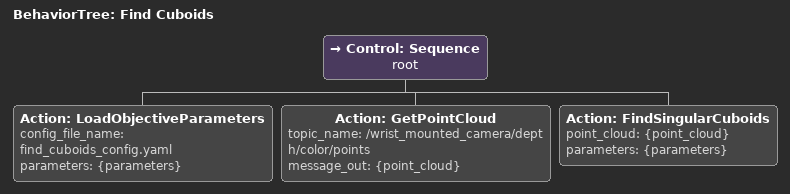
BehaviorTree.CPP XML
<?xml version='1.0' encoding='utf-8'?>
<root BTCPP_format="4" main_tree_to_execute="Find Cuboids">
  <BehaviorTree ID="Find Cuboids" _description="Detect and move to cuboid object in current scene">
    <Control ID="Sequence" name="root">
      <Action ID="LoadObjectiveParameters" config_file_name="find_cuboids_config.yaml" parameters="{parameters}"/>
      <Action ID="GetPointCloud" topic_name="/wrist_mounted_camera/depth/color/points" message_out="{point_cloud}"/>
      <Action ID="FindSingularCuboids" point_cloud="{point_cloud}" parameters="{parameters}"/>
    </Control>
  </BehaviorTree>
</root>
